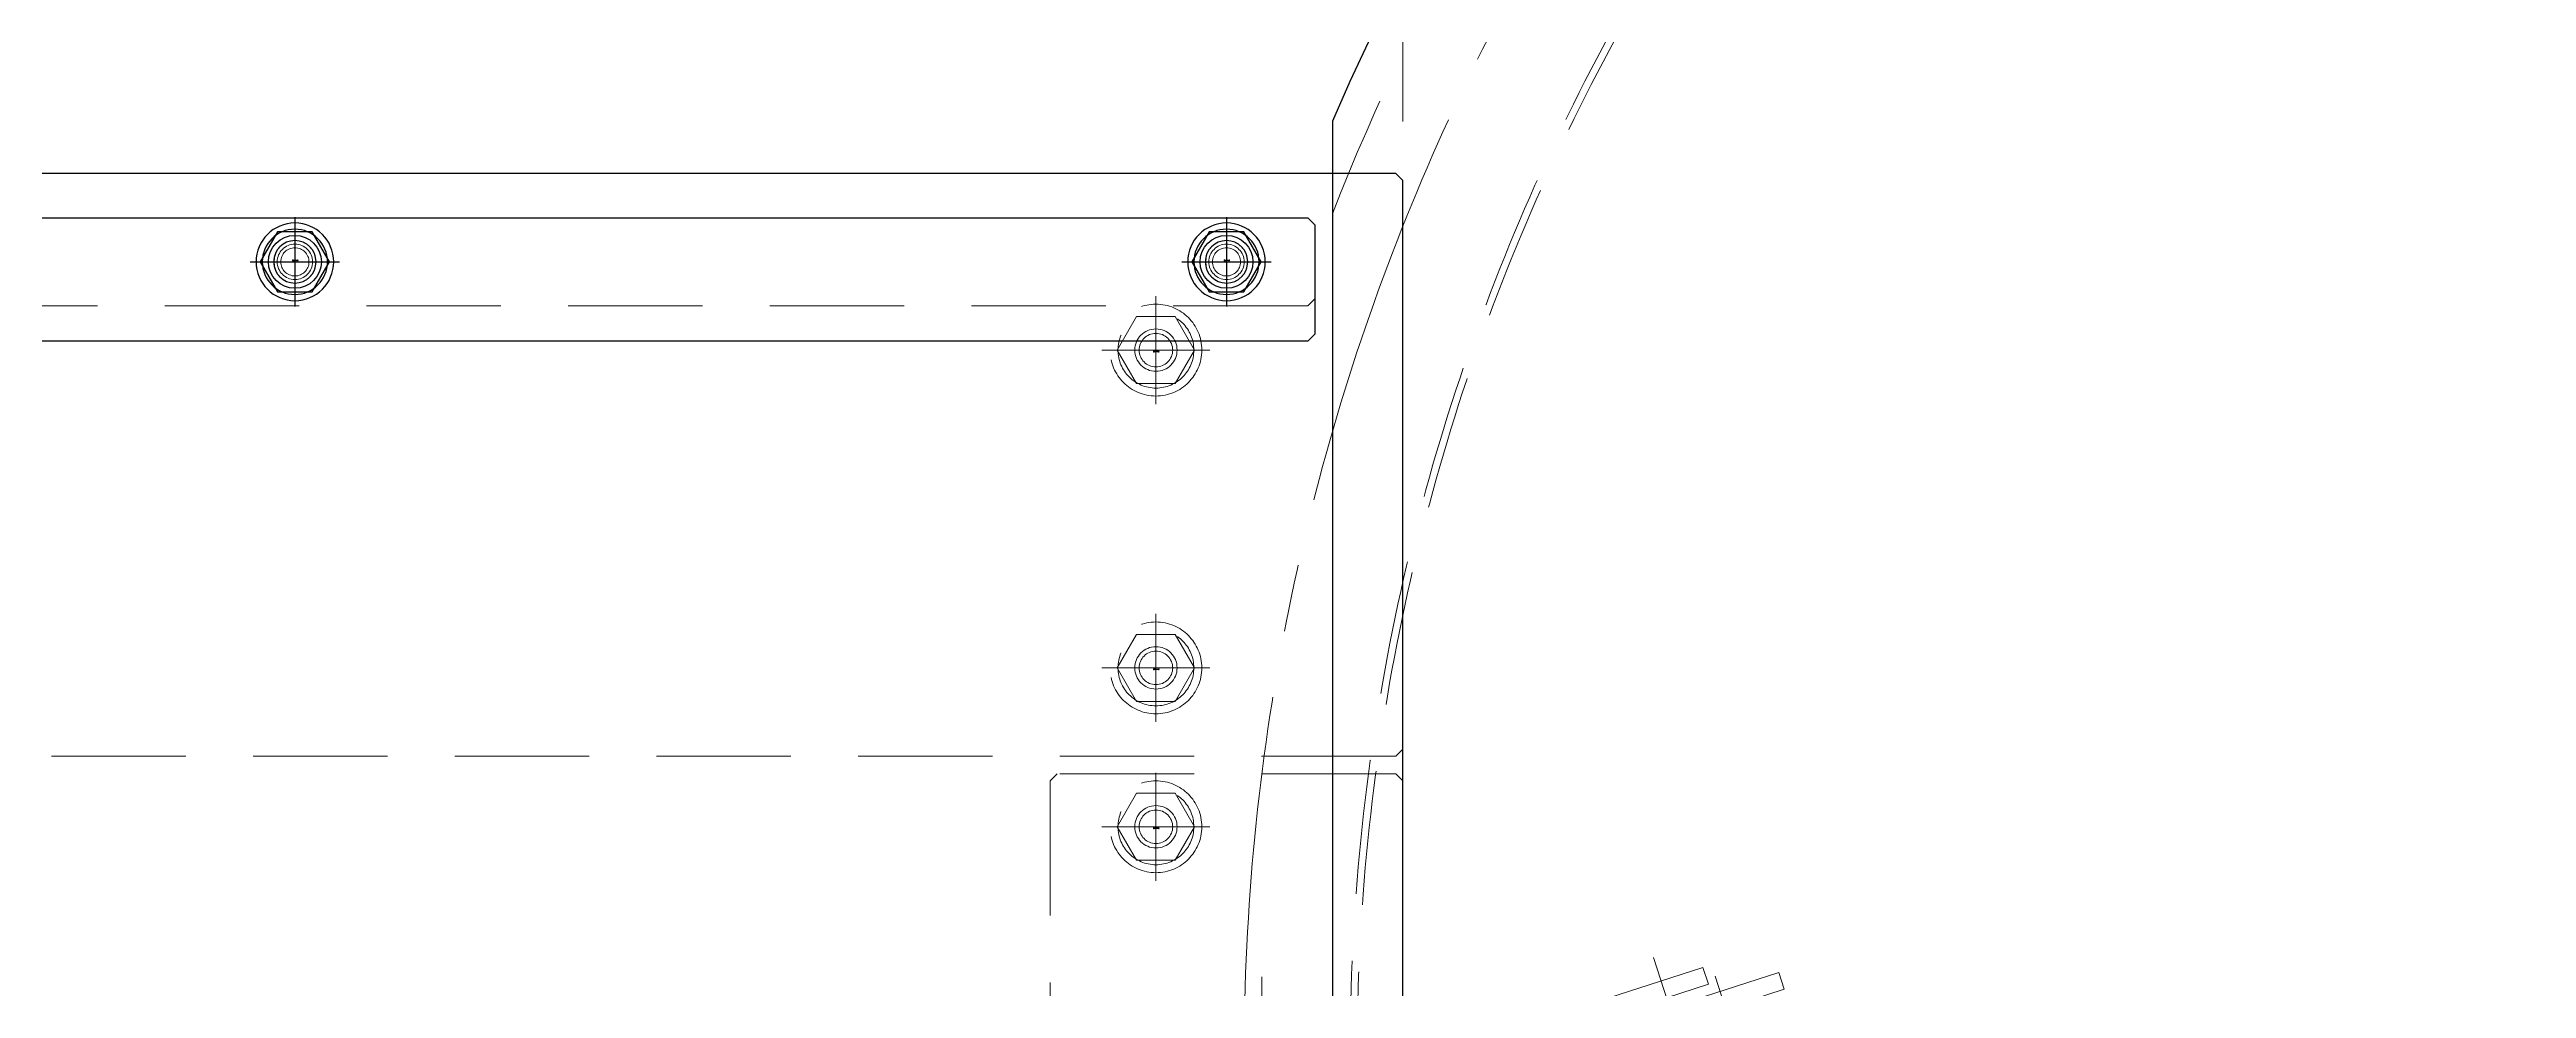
# Model space of a CAD drawing. Header units: millimetres. Extents: x -16130 to 36813, y -8099 to 27484.
# Drawn here: x 29118 to 29820, y 15949 to 16215 of the extents above; entities that cross this region are included whole.
import ezdxf

# ---------------------------------------------------------------- set-up
doc = ezdxf.new("R2010")
doc.units = ezdxf.units.MM
doc.header["$LTSCALE"] = 6
doc.linetypes.add('CENTER2', pattern=[28.575, 19.05, -3.175, 3.175, -3.175])
doc.linetypes.add('HIDDEN', pattern=[9.525, 6.35, -3.175])
doc.layers.add('04_HIDDEN', color=2, linetype='HIDDEN', lineweight=13)
doc.layers.add('05_CENTER', color=4, linetype='CENTER2', lineweight=13)
doc.layers.add('10_DRAFT', color=8, linetype='Continuous', lineweight=0, plot=False)
doc.styles.add('KSS_TXT_L', font='txt.shx', dxfattribs={"height": 3, "bigfont": 'extfont2.shx'})

# ---------------------------------------------------------------- blocks, each defined once
blk = doc.blocks.new('A$C7EFF71DC_1_1_1')
at = {"color": 0}
blk.add_lwpolyline([(-23, -12.5), (1343, -12.5), (1345, -10.5), (1345, 10.5), (1343, 12.5), (-23, 12.5), (-25, 10.5), (-25, -10.5)], close=True, dxfattribs=at)
for centre in [(1056, 0), (1320, 0)]:
    blk.add_circle(centre, 6, dxfattribs=at)
at = {"layer": '05_CENTER'}
for p, q in [((1056, -9.34), (1056, 9.34)), ((1320, -9.34), (1320, 9.34)), ((1065.34, 0), (1046.66, 0)), ((1310.66, 0), (1329.34, 0))]:
    blk.add_line(p, q, dxfattribs=at)
blk = doc.blocks.new('A$C55004500_1_1')
at = {"color": 0}
blk.add_lwpolyline([(-23, -12.5), (1343, -12.5), (1345, -10.5), (1345, 20.5), (1343, 22.5), (-23, 22.5), (-25, 20.5), (-25, -10.5)], close=True, dxfattribs=at)
for centre in [(1056, 0), (1320, 0)]:
    blk.add_circle(centre, 6, dxfattribs=at)
at = {"layer": '05_CENTER'}
for p, q in [((1056, -9.34), (1056, 9.34)), ((1320, -9.34), (1320, 9.34)), ((1065.34, 0), (1046.66, 0)), ((1310.66, 0), (1329.34, 0))]:
    blk.add_line(p, q, dxfattribs=at)
blk = doc.blocks.new('A$C491655AE_1_1_1_1')
at = {"color": 0}
for p, q in [((-9.81, 0), (-4.91, 8.5)), ((-4.91, 8.5), (4.91, 8.5)), ((4.91, 8.5), (9.81, 0)), ((-4.91, -8.5), (-9.81, 0)), ((9.81, 0), (4.91, -8.5)), ((4.91, -8.5), (-4.91, -8.5))]:
    blk.add_line(p, q, dxfattribs=at)
at = {"color": 0, "linetype": 'CENTER2'}
for p, q in [((0, -12.64), (0, 12.64)), ((-12.64, 0), (12.64, 0))]:
    blk.add_line(p, q, dxfattribs=at)
at = {"color": 0}
for radius in [11, 9.25]:
    blk.add_circle((0, 0), radius, dxfattribs=at)
at = {"layer": '10_DRAFT', "style": 'KSS_TXT_L'}
blk.add_text('BT-M10', height=0.3, dxfattribs=at).set_placement((-0.7, -0.54))
blk = doc.blocks.new('A$C1FDB05AD_1_1')
at = {"xscale": -1, "rotation": 180}
for name, p in [('A$C55004500_1_1', (-1440, 410)), ('A$C491655AE_1_1_1_1', (-384, 410)), ('A$C491655AE_1_1_1_1', (-120, 410))]:
    blk.add_blockref(name, p, dxfattribs=at)
at = {"layer": '04_HIDDEN', "xscale": -1, "rotation": 180}
blk.add_blockref('A$C7EFF71DC_1_1_1', (-1440, 410), dxfattribs=at)
blk = doc.blocks.new('A$C285C78E6_1_1_1_1')
at = {"color": 0, "linetype": 'CENTER2'}
for p, q in [((0, -15.31), (0, 15.31)), ((-15.31, 0), (15.31, 0))]:
    blk.add_line(p, q, dxfattribs=at)
at = {"color": 0}
for p, q in [((-10.97, 0), (-5.48, 9.5)), ((-5.48, 9.5), (5.48, 9.5)), ((5.48, 9.5), (10.97, 0)), ((-5.48, -9.5), (-10.97, 0)), ((10.97, 0), (5.48, -9.5)), ((5.48, -9.5), (-5.48, -9.5))]:
    blk.add_line(p, q, dxfattribs=at)
for radius in [13, 10.75]:
    blk.add_circle((0, 0), radius, dxfattribs=at)
at = {"layer": '10_DRAFT', "style": 'KSS_TXT_L'}
blk.add_text('BT-M12', height=0.3, dxfattribs=at).set_placement((-0.7, -0.55))
blk = doc.blocks.new('A$C4DF16B66_1_1')
at = {"color": 0}
blk.add_line((-610, 264.81), (-610, -264.81), dxfattribs=at)
blk.add_arc((0, 0), 665, 90.60954, 156.53352, dxfattribs=at)
at = {"layer": '04_HIDDEN'}
for radius, start, end in [(655, 90.61895, 158.63802), (605, 90.85804, 269.14196), (603, 90.85804, 269.14196)]:
    blk.add_arc((0, 0), radius, start, end, dxfattribs=at)
at = {"layer": '05_CENTER'}
blk.add_arc((0, 0), 635, 93.44627, 266.55373, dxfattribs=at)
blk = doc.blocks.new('A$C20874801_1_1')
at = {"layer": '04_HIDDEN'}
blk.add_lwpolyline([(-590, -306.8), (-590, 306.8)], dxfattribs=at)
blk = doc.blocks.new('A$C286F13D5_1_1')
at = {"layer": '04_HIDDEN'}
blk.add_lwpolyline([(-590, -306.8), (-590, 306.8)], dxfattribs=at)
blk = doc.blocks.new('A$C13BE1A45_1_1')
at = {"color": 0}
blk.add_lwpolyline([(42, -25), (1498, -25), (1500, -23), (1500, 473), (1498, 475), (42, 475), (40, 473), (40, -23)], close=True, dxfattribs=at)
for centre in [(1186, 450), (1450, 450)]:
    blk.add_circle(centre, 7.5, dxfattribs=at)
at = {"layer": '05_CENTER'}
for p, q in [((1186, 437.96), (1186, 462.04)), ((1450, 437.96), (1450, 462.04)), ((1198.04, 450), (1173.96, 450)), ((1462.04, 450), (1437.96, 450)), ((1460, 202.5), (1460, 247.5))]:
    blk.add_line(p, q, dxfattribs=at)
blk = doc.blocks.new('M10Tz_1_1_1')
at = {"color": 0}
for radius in [5, 4]:
    blk.add_circle((0, 0), radius, dxfattribs=at)
at = {"layer": '05_CENTER'}
for p, q in [((0, -8.34), (0, 8.34)), ((8.34, 0), (-8.34, 0))]:
    blk.add_line(p, q, dxfattribs=at)
blk = doc.blocks.new('M12Tz_1_1_1')
at = {"color": 0}
for radius in [6, 4.75]:
    blk.add_circle((0, 0), radius, dxfattribs=at)
at = {"layer": '05_CENTER'}
for p, q in [((0, -10.33), (0, 10.33)), ((10.33, 0), (-10.33, 0))]:
    blk.add_line(p, q, dxfattribs=at)
blk = doc.blocks.new('A$C05591054_1_1')
at = {"color": 0}
blk.add_lwpolyline([(1418, -115), (-38, -115), (-40, -113), (-40, 48), (-38, 50), (1418, 50), (1420, 48), (1420, -113)], close=True, dxfattribs=at)
at = {"xscale": -1, "rotation": 180}
for name, p in [('M10Tz_1_1_1', (1106, 25)), ('M10Tz_1_1_1', (1370, 25)), ('M12Tz_1_1_1', (1350, -90))]:
    blk.add_blockref(name, p, dxfattribs=at)
at = {"xscale": -1}
blk.add_blockref('M12Tz_1_1_1', (1350, 0), dxfattribs=at)
blk = doc.blocks.new('M6tz_1_1_1')
at = {"color": 0}
for radius in [3, 2.5]:
    blk.add_circle((0, 0), radius, dxfattribs=at)
at = {"layer": '05_CENTER'}
for p, q in [((5.68, 0), (-5.68, 0)), ((0, -5.68), (0, 5.68))]:
    blk.add_line(p, q, dxfattribs=at)
blk = doc.blocks.new('A$C2F282A4D_1_1')
at = {"color": 0}
blk.add_lwpolyline([(68, 140), (-28, 140), (-30, 138), (-30, -18), (-28, -20), (68, -20), (70, -18), (70, 138)], close=True, dxfattribs=at)
at = {"xscale": -1, "rotation": 180}
blk.add_blockref('M12Tz_1_1_1', (0, 125), dxfattribs=at)
for name, p in [('M6tz_1_1_1', (30, 60)), ('M12Tz_1_1_1', (0, -5))]:
    blk.add_blockref(name, p)
blk = doc.blocks.new('A$C48CE4D37_1_1_1')
at = {"color": 0}
for p, q in [((-10.85, 175), (-10.85, 100)), ((10.85, 175), (10.85, 100)), ((-44.55, -225), (-44.55, -100)), ((44.55, -225), (44.55, -100))]:
    blk.add_line(p, q, dxfattribs=at)
for points in [[(-47.5, 175), (-47.5, 180), (47.5, 180), (47.5, 175)], [(-101.83, 105), (101.83, 105), (105, 101.83), (105, -101.83), (101.83, -105), (-101.83, -105), (-105, -101.83), (-105, 101.83)], [(-63, -83), (-63, 83), (63, 83), (63, -83)], [(-92.5, -225), (-92.5, -230), (92.5, -230), (92.5, -225)]]:
    blk.add_lwpolyline(points, close=True, dxfattribs=at)
at = {"color": 3}
for points in [[(-10.85, 175), (-10.85, 173), (-12.85, 175), (-12.85, 175)], [(10.85, 175), (10.85, 173), (12.85, 175), (12.85, 175)], [(-10.85, 100), (-10.85, 102), (-12.85, 100), (-12.85, 100)], [(10.85, 100), (10.85, 102), (12.85, 100), (12.85, 100)], [(-44.55, -100), (-44.55, -102.5), (-44.55, -102.5), (-47.05, -100)], [(44.55, -100), (44.55, -102.5), (44.55, -102.5), (47.05, -100)], [(-44.55, -225), (-44.55, -222.5), (-44.55, -222.5), (-47.05, -225)], [(44.55, -225), (44.55, -222.5), (44.55, -222.5), (47.05, -225)]]:
    blk.add_lwpolyline(points, close=True, dxfattribs=at)
at = {"color": 0}
for points in [[(-44.55, -115), (-133.07, -115), (-135.07, -113), (-135.07, 113), (-133.07, 115)], [(-133.07, 115), (-10.85, 115)], [(10.85, 115), (132.93, 115), (134.93, 113), (134.93, -113), (132.93, -115), (44.55, -115)]]:
    blk.add_lwpolyline(points, dxfattribs=at)
for points in [[(63, -77), (63, 77, 0.414214), (57, 83), (-57, 83, 0.414214), (-63, 77), (-63, -77, 0.414214), (-57, -83), (57, -83, 0.414214)], [(60, -77), (60, 77, 0.414214), (57, 80), (-57, 80, 0.414214), (-60, 77), (-60, -77, 0.414214), (-57, -80), (57, -80, 0.414214)]]:
    blk.add_lwpolyline(points, format="xyb", close=True, dxfattribs=at)
for centre in [(-120, 85), (120, 85), (-120, -85), (120, -85)]:
    blk.add_circle(centre, 6.5, dxfattribs=at)
at = {"layer": '04_HIDDEN'}
for p, q in [((-10, 175), (-10, 180)), ((10, 175), (10, 180)), ((-8.35, 175), (-8.35, 100)), ((8.35, 175), (8.35, 100)), ((-10.85, 115), (10.85, 115)), ((-10, 97), (-10, 100)), ((10, 97), (10, 100)), ((-42.5, -100), (-42.5, -97)), ((42.5, -100), (42.5, -97)), ((-40.55, -225), (-40.55, -100)), ((40.55, -225), (40.55, -100)), ((-44.55, -115), (44.55, -115)), ((-42.5, -225), (-42.5, -230)), ((42.5, -225), (42.5, -230))]:
    blk.add_line(p, q, dxfattribs=at)
for points in [[(-94, -100), (94, -100, 0.414214), (100, -94), (100, 94, 0.414214), (94, 100), (-94, 100, 0.414214), (-100, 94), (-100, -94, 0.414214)], [(-94, -97), (94, -97, 0.414214), (97, -94), (97, 94, 0.414214), (94, 97), (-94, 97, 0.414214), (-97, 94), (-97, -94, 0.414214)]]:
    blk.add_lwpolyline(points, format="xyb", close=True, dxfattribs=at)
at = {"layer": '05_CENTER'}
for p, q in [((-35, 167.67), (-35, 186.97)), ((0, 185.31), (0, -234.62)), ((35, 167.67), (35, 186.97)), ((-120, 75), (-120, 95)), ((120, 75), (120, 95)), ((-110, 85), (-130, 85)), ((110, 85), (130, 85)), ((-145.58, 0), (145.58, 0)), ((-120, -75), (-120, -95)), ((120, -75), (120, -95)), ((-110, -85), (-130, -85)), ((110, -85), (130, -85)), ((-75, -215.89), (-75, -238.42)), ((75, -215.89), (75, -238.42))]:
    blk.add_line(p, q, dxfattribs=at)
blk = doc.blocks.new('A$C4F344C99_1')
at = {"color": 0}
for p, q in [((-7.51, 8.7), (7.51, 8.7)), ((-7.51, 3.2), (-7.51, 8.7)), ((-3.75, 3.2), (-3.75, 8.7)), ((3.75, 3.2), (3.75, 8.7)), ((7.51, 3.2), (7.51, 8.7)), ((-9, 1.2), (9, 1.2)), ((-9, 1.2), (-9, 0)), ((-9, 0), (9, 0)), ((-7.7, 3.2), (-7.7, 1.2)), ((7.7, 3.2), (-7.7, 3.2)), ((0, 1.2), (-2, 3.2)), ((0, 3.2), (2, 1.2)), ((7.7, 1.2), (7.7, 3.2)), ((9, 0), (9, 1.2))]:
    blk.add_line(p, q, dxfattribs=at)
at = {"color": 0, "linetype": 'CENTER2'}
blk.add_line((0, -13.3), (0, 10.2), dxfattribs=at)
at = {"color": 0, "linetype": 'HIDDEN'}
for p, q in [((-4, -11.8), (-4, 0)), ((-3.32, -11.8), (-3.32, 0)), ((3.32, -11.8), (3.32, 0)), ((4, -11.8), (4, 0)), ((-4, -11.8), (4, -11.8))]:
    blk.add_line(p, q, dxfattribs=at)
at = {"layer": '10_DRAFT', "style": 'KSS_TXT_L'}
blk.add_text('BT-M8x15L,SW,PW', height=0.3, dxfattribs=at).set_placement((3.13, 8.36))
blk = doc.blocks.new('A$C684CE4E0')
at = {"color": 0}
for p, q in [((65, 21.35), (5, 21.35)), ((65, -21.35), (5, -21.35))]:
    blk.add_line(p, q, dxfattribs=at)
for points in [[(65, 67.5), (65, -67.5), (70, -67.5), (70, 67.5)], [(0, 45), (5, 45), (5, -45), (0, -45)]]:
    blk.add_lwpolyline(points, close=True, dxfattribs=at)
at = {"color": 3}
for points in [[(5, 21.35), (7.5, 21.35), (7.5, 21.35), (5, 23.85)], [(65, 21.35), (62.5, 21.35), (62.5, 21.35), (65, 23.85)], [(5, -21.35), (7.5, -21.35), (7.5, -21.35), (5, -23.85)], [(65, -21.35), (62.5, -21.35), (62.5, -21.35), (65, -23.85)]]:
    blk.add_lwpolyline(points, close=True, dxfattribs=at)
at = {"layer": '04_HIDDEN'}
for p, q in [((5, 20), (0, 20)), ((65, 18.35), (5, 18.35)), ((65, 20), (70, 20)), ((5, -20), (0, -20)), ((65, -18.35), (5, -18.35)), ((65, -20), (70, -20))]:
    blk.add_line(p, q, dxfattribs=at)
at = {"layer": '05_CENTER'}
for p, q in [((60.34, 50), (74.57, 50)), ((-4.66, 24.75), (9.57, 24.75)), ((74.62, 0), (-4.68, 0)), ((-4.66, -24.75), (9.57, -24.75)), ((60.34, -50), (74.57, -50))]:
    blk.add_line(p, q, dxfattribs=at)
at = {"layer": '04_HIDDEN', "rotation": 270}
for p in [(5, 24.75), (5, -24.75)]:
    blk.add_blockref('A$C4F344C99_1', p, dxfattribs=at)
blk = doc.blocks.new('A$C684D29DD')
at = {"color": 0, "rotation": 90}
blk.add_blockref('A$C684CE4E0', (0, 102), dxfattribs=at)

msp = doc.modelspace()

# ---------------------------------------------------------------- block references
for name, p in [('A$C20874801_1_1', (30091.55559, 15930.15458)), ('A$C286F13D5_1_1', (30091.55559, 15930.15458)), ('A$C4DF16B66_1_1', (30091.55559, 15930.15458)), ('A$C13BE1A45_1_1', (28001.55559, 15705.15458)), ('A$C1FDB05AD_1_1', (29571.55629, 15745.15458))]:
    msp.add_blockref(name, p)
at = {"layer": '04_HIDDEN'}
for name, p in [('A$C05591054_1_1', (28081.55557, 16130.15458)), ('A$C285C78E6_1_1_1_1', (29431.5556, 16130.15458)), ('A$C285C78E6_1_1_1_1', (29431.55557, 16040.15458)), ('A$C285C78E6_1_1_1_1', (29431.55559, 15995.15458)), ('A$C2F282A4D_1_1', (29431.55557, 15870.15458))]:
    msp.add_blockref(name, p, dxfattribs=at)
for name, p, rotation in [('A$C48CE4D37_1_1_1', (29597.00945, 15769.46623), 17.99898056073121), ('A$C684D29DD', (29597.00963, 15769.46568), 17.99898056083469)]:
    msp.add_blockref(name, p, dxfattribs=dict(at, rotation=rotation))

doc.saveas('drawing.dxf')
